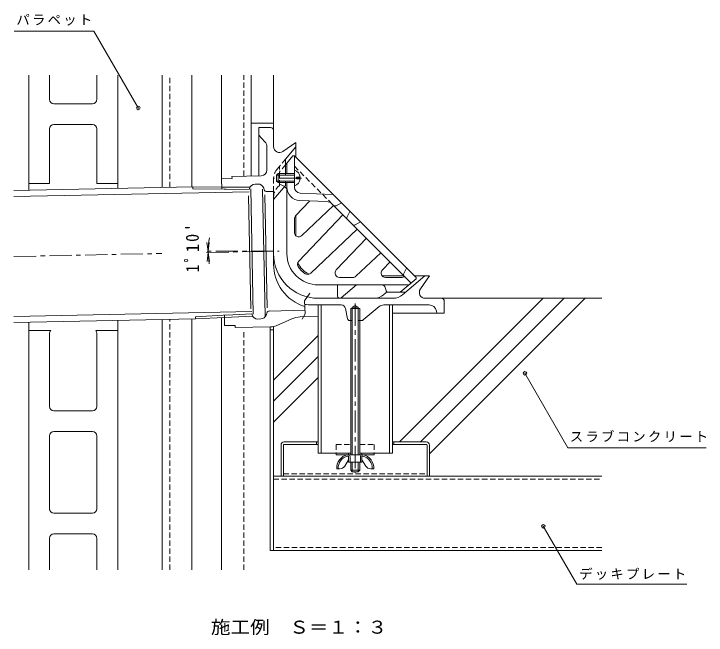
# Model space of a CAD drawing. Units: millimetres at full size, sheet at 1:3; details may follow other scales. Extents: x -623 to 806, y -582 to 498.
# Drawn here: x 189.1 to 655.5, y 79.6 to 498.4 of the extents above; entities that cross this region are included whole.
import ezdxf
from ezdxf.enums import TextEntityAlignment as Align

# ---------------------------------------------------------------- set-up
doc = ezdxf.new("R2010")
doc.units = ezdxf.units.MM
doc.header["$LTSCALE"] = 3
doc.header["$PDMODE"] = 32
doc.header["$PDSIZE"] = 2.4
doc.linetypes.add('CHAIN1', pattern=[8, 5, -1, 1, -1])
doc.linetypes.add('DASHED1', pattern=[1.8, 1.2, -0.6])
for name, color, linetype, lineweight in [('3-0', 4, 'Continuous', 9), ('3-2', 6, 'Continuous', 9), ('3-3', 4, 'Continuous', 9), ('3-4', 7, 'Continuous', 9), ('3-5', 7, 'Continuous', 9), ('3-6', 6, 'Continuous', 9), ('3-9', 7, 'Continuous', 9), ('3-A', 2, 'Continuous', 9), ('3-B', 3, 'Continuous', 9), ('3-C', 6, 'Continuous', 9), ('3-D', 7, 'Continuous', 9), ('3-F', 7, 'Continuous', 9)]:
    doc.layers.add(name, color=color, linetype=linetype, lineweight=lineweight)
doc.styles.add('ＭＳ ゴシック', font='')
doc.styles.get('ＭＳ ゴシック').set_extended_font_data('MS Gothic')

msp = doc.modelspace()

# ---------------------------------------------------------------- linework, layer by layer
at = {"layer": '3-0'}
for p, q in [((362.104, 421.684), (354.104, 421.684)), ((354.104, 421.684), (354.104, 389.194)), ((358.261, 412.227), (354.104, 416.684)), ((364.104, 408.865), (364.104, 419.684)), ((370.398, 405.588), (379.104, 411.684)), ((379.104, 401.685), (379.104, 411.684)), ((359.604, 393.226), (359.604, 408.817)), ((372.104, 400.342), (379.104, 408.684)), ((372.104, 389.685), (372.104, 400.342)), ((329.104, 387.185), (336.103, 387.327)), ((329.104, 387.185), (329.247, 380.149)), ((353.617, 383.683), (351.652, 383.643)), ((372.104, 382.684), (364.104, 373.15)), ((372.104, 382.684), (372.104, 385.685)), ((329.217, 381.628), (348.219, 381.555)), ((330.726, 380.144), (347.711, 380.078)), ((347.711, 380.078), (347.865, 380.664)), ((350.419, 295.993), (348.699, 380.414)), ((358.446, 294.751), (356.704, 380.262)), ((357.796, 379.968), (357.521, 380.861)), ((359.748, 378.557), (364.104, 378.646)), ((364.104, 329.684), (364.104, 378.646)), ((348.846, 299.541), (347.296, 375.654)), ((359.837, 300.121), (358.285, 376.315)), ((379.104, 362.374), (379.104, 348.884)), ((437.312, 321.684), (452.033, 321.684)), ((451.016, 309.024), (466.104, 321.684)), ((459.104, 321.684), (469.104, 321.684)), ((463.008, 312.979), (469.104, 321.684)), ((407.228, 315.684), (407.228, 308.151)), ((419.954, 315.684), (409.637, 307.027)), ((440.104, 310.684), (438.125, 309.024)), ((451.903, 310.684), (440.104, 310.684)), ((444.588, 306.684), (394.104, 306.684)), ((477.104, 306.684), (466.285, 306.684)), ((479.104, 304.684), (479.104, 296.684)), ((361.38, 298.08), (385.2, 298.674)), ((389.604, 302.184), (409.622, 302.184)), ((413.872, 292.904), (412.568, 299.746)), ((417.104, 300.684), (421.104, 300.684)), ((421.104, 300.684), (419.104, 301.839)), ((421.104, 299.684), (421.104, 300.684)), ((424.522, 292.035), (435.223, 301.014)), ((438.437, 302.184), (468.931, 302.184)), ((330.976, 295.241), (331.12, 288.205)), ((331.007, 293.762), (349.989, 294.609)), ((349.422, 296.064), (332.454, 295.307)), ((349.422, 296.064), (349.6, 295.484)), ((359.496, 296.591), (359.256, 295.681)), ((382.082, 294.095), (394.104, 294.394)), ((479.104, 296.684), (444.104, 296.684)), ((473.85, 298.079), (474.104, 296.684)), ((355.47, 292.702), (353.504, 292.662)), ((376.381, 292.814), (365.941, 288.191)), ((417.104, 291.684), (415.345, 291.684)), ((423.558, 291.684), (421.104, 291.684)), ((362.095, 287.336), (338.149, 286.848))]:
    msp.add_line(p, q, dxfattribs=at)
at = {"layer": '3-0', "linetype": 'DASHED1'}
for p, q in [((366.444, 393.596), (372.104, 400.342)), ((368.104, 382.684), (368.104, 395.575)), ((364.104, 378.646), (364.104, 387.168))]:
    msp.add_line(p, q, dxfattribs=at)
at = {"layer": '3-0', "linetype": 'CHAIN1'}
for p, q in [((189.104, 334.824), (288.906, 336.856)), ((318.841, 337.466), (367.874, 338.464)), ((364.104, 338.387), (319.36, 338.387)), ((419.104, 303.112), (419.104, 188.994))]:
    msp.add_line(p, q, dxfattribs=at)
at = {"layer": '3-0'}
for points in [[(355.685, 389.226), (336.072, 388.827), (336.103, 387.327)], [(417.104, 299.684), (417.104, 300.684), (419.104, 301.839)], [(331.12, 288.205), (338.118, 288.348), (338.149, 286.848)]]:
    msp.add_lwpolyline(points, dxfattribs=at)
for centre, radius, start, end in [((362.104, 419.684), 2, 0, 90), ((354.604, 408.817), 5, 0, 43.00008), ((368.104, 408.865), 4, 180, 305.00014), ((355.604, 393.226), 4, 271.16647, 0), ((351.733, 379.644), 4, 91.16684, 165.22099), ((353.698, 379.684), 4, 17.11238, 91.16684), ((359.708, 380.557), 2, 197.11249, 271.16684), ((394.104, 336.684), 30, 180, 270), ((394.104, 329.684), 30, 180, 252.5574), ((394.104, 336.684), 15, 203.64609, 246.35396), ((466.285, 310.684), 4, 144.99986, 270), ((408.694, 308.151), 1.466, 180, 309.99997), ((431.697, 316.684), 10, 270, 310.00006), ((444.588, 316.684), 10, 270, 310.00006), ((451.903, 313.684), 3, 270, 310.00003), ((477.104, 304.684), 2, 0, 90), ((389.604, 332.184), 30, 261.28271, 270), ((409.622, 299.184), 3, 10.7843, 90), ((438.437, 297.184), 5, 90, 130.00017), ((468.931, 297.184), 5, 10.30489, 90), ((353.423, 296.661), 4, 197.11205, 271.16684), ((355.388, 296.701), 4, 271.16684, 345.22151), ((361.43, 296.081), 2, 91.42737, 165.22099), ((382.455, 279.099), 15, 91.42712, 113.88934), ((415.345, 293.184), 1.5, 190.78445, 270), ((423.558, 293.184), 1.5, 270, 310.00003), ((361.892, 297.334), 10, 271.1667, 293.88933)]:
    msp.add_arc(centre, radius, start, end, dxfattribs=at)
at = {"layer": '3-0', "linetype": 'DASHED1'}
for centre, start in [((374.104, 387.168), 139.99994), ((374.104, 374.684), 126.86995)]:
    msp.add_arc(centre, 10, start, 180, dxfattribs=at)
at = {"layer": '3-2'}
for p, q in [((372.104, 396.726), (377.104, 402.684)), ((377.104, 402.684), (378.104, 402.684)), ((378.104, 381.534), (378.104, 402.684)), ((378.104, 402.684), (460.104, 320.684)), ((373.104, 397.371), (373.104, 390.685)), ((373.104, 336.685), (373.104, 384.685)), ((404.104, 376.684), (381.95, 377.537)), ((378.928, 362.189), (388.505, 372.281)), ((399.996, 371.839), (381.758, 372.54)), ((383.169, 348.944), (404.516, 369.201)), ((403.339, 370.378), (456.803, 316.914)), ((406.147, 369.082), (409.761, 371.028)), ((409.617, 370.95), (409.728, 371.061)), ((413.623, 361.606), (415.568, 365.22)), ((378.104, 351.12), (378.104, 360.123)), ((410.711, 363.006), (381.004, 331.701)), ((419.026, 356.203), (422.639, 358.149)), ((420.426, 353.292), (389.121, 323.585)), ((406.364, 325.749), (426.621, 347.096)), ((419.608, 321.508), (436.336, 337.382)), ((437.372, 325.749), (442.531, 331.186)), ((451.794, 323.435), (453.74, 327.048)), ((408.54, 320.684), (417.543, 320.684)), ((439.548, 320.684), (450.219, 320.684)), ((449.378, 310.684), (460.104, 319.684)), ((460.104, 320.684), (460.104, 319.684)), ((394.104, 315.684), (455.337, 315.684)), ((439.863, 311.89), (439.586, 313.273))]:
    msp.add_line(p, q, dxfattribs=at)
at = {"layer": '3-2', "linetype": 'DASHED1'}
for p, q in [((372.104, 396.726), (368.104, 391.959)), ((378.104, 395.613), (403.339, 370.378)), ((371.451, 381.906), (368.104, 383.588))]:
    msp.add_line(p, q, dxfattribs=at)
at = {"layer": '3-2', "linetype": 'CHAIN1'}
msp.add_line((382.962, 387.684), (364.767, 387.685), dxfattribs=at)
at = {"layer": '3-2'}
for centre, radius, start, end in [((374.604, 397.371), 1.5, 140.00024, 179.99966), ((370.104, 379.225), 3, 0, 63.32513), ((382.104, 381.534), 9, 179.99989, 267.79736), ((382.104, 381.534), 4, 180, 267.79758), ((399.804, 366.842), 5, 44.99969, 87.79678), ((405.436, 370.402), 1.5, 225.00101, 298.30215), ((381.104, 360.123), 3, 136.50002, 179.99966), ((414.943, 360.895), 1.5, 151.6993, 224.99966), ((418.315, 357.524), 1.5, 224.99899, 298.30003), ((381.104, 351.12), 3, 180.00034, 313.49998), ((394.104, 336.684), 21, 179.99976, 269.9998), ((383.18, 329.636), 3, 136.50002, 212.83174), ((394.104, 336.684), 16, 212.83176, 237.16995), ((387.056, 325.761), 3, 237.16978, 313.49998), ((408.54, 323.684), 3, 136.50002, 269.99966), ((439.548, 323.684), 3, 136.50002, 269.99966), ((453.115, 322.724), 1.5, 151.6993, 224.99966), ((417.543, 323.684), 3, 270.00034, 313.49998), ((450.219, 323.684), 3, 269.9995, 312.49084), ((436.644, 312.684), 3, 11.30984, 90), ((441.334, 312.184), 1.5, 191.31015, 270)]:
    msp.add_arc(centre, radius, start, end, dxfattribs=at)
at = {"layer": '3-3', "linetype": 'DASHED1'}
for p, q in [((406.354, 208.184), (406.354, 202.184)), ((406.354, 208.184), (416.104, 208.184)), ((422.104, 208.184), (431.854, 208.184)), ((431.854, 208.184), (431.854, 202.184))]:
    msp.add_line(p, q, dxfattribs=at)
at = {"layer": '3-3'}
for p, q in [((406.354, 202.184), (406.354, 201.185)), ((406.354, 201.185), (431.854, 201.185)), ((414.604, 202.184), (414.604, 201.185)), ((423.604, 202.184), (423.604, 201.185)), ((431.854, 202.184), (431.854, 201.185))]:
    msp.add_line(p, q, dxfattribs=at)
at = {"layer": '3-4'}
for p, q in [((319.954, 338.387), (319.171, 344.336)), ((319.954, 338.387), (320.737, 344.336)), ((319.963, 337.488), (319.301, 331.525)), ((319.963, 337.488), (320.867, 331.557))]:
    msp.add_line(p, q, dxfattribs=at)
msp.add_arc((364.104, 338.387), 44.15, 168.18814, 191.03984, dxfattribs=at)
at = {"layer": '3-5'}
for p, q in [((533.466, 256.076), (562.433, 205.904)), ((562.433, 205.904), (655.471, 205.904)), ((545.804, 152.95), (568.33, 113.934)), ((568.33, 113.934), (642.518, 113.934))]:
    msp.add_line(p, q, dxfattribs=at)
msp.add_lwpolyline([(272.973, 434.988), (243.084, 486.757), (189.332, 486.757)], dxfattribs=at)
for p in [(272.973, 434.988), (533.466, 256.076), (545.804, 152.95)]:
    msp.add_point(p, dxfattribs=at)
at = {"layer": '3-6'}
for p, q in [((394.104, 202.184), (394.104, 302.184)), ((396.104, 202.184), (396.104, 302.184)), ((442.104, 302.184), (442.104, 202.184)), ((444.104, 302.184), (444.104, 202.184)), ((394.104, 202.184), (416.104, 202.184)), ((422.104, 202.184), (444.104, 202.184))]:
    msp.add_line(p, q, dxfattribs=at)
at = {"layer": '3-9'}
for p, q in [((199.104, 379.587), (199.104, 457.033)), ((213.104, 440.785), (213.104, 457.033)), ((245.104, 440.785), (245.104, 457.033)), ((259.104, 380.808), (259.104, 457.033)), ((289.104, 381.419), (289.104, 457.033)), ((309.104, 381.827), (309.104, 457.033)), ((329.104, 387.185), (329.104, 457.033)), ((349.104, 389.092), (349.104, 457.033)), ((364.104, 419.684), (364.104, 457.033)), ((216.104, 437.785), (242.104, 437.785)), ((364.104, 424.684), (349.104, 424.684)), ((213.104, 383.977), (213.104, 420.785)), ((242.104, 423.785), (216.104, 423.785)), ((245.104, 383.977), (245.104, 420.785)), ((199.104, 383.977), (213.104, 383.977)), ((245.104, 383.977), (259.104, 383.977)), ((545.74, 306.684), (448.839, 209.784)), ((559.882, 306.684), (462.982, 209.784)), ((574.024, 306.684), (469.104, 201.765)), ((477.104, 306.684), (585.24, 306.684)), ((199.104, 123.557), (199.104, 290.468)), ((259.104, 123.557), (259.104, 291.69)), ((289.104, 123.557), (289.104, 292.301)), ((309.104, 123.557), (309.104, 292.708)), ((329.104, 123.557), (329.104, 293.664)), ((199.104, 284.856), (213.933, 284.856)), ((244.275, 284.856), (259.104, 284.856)), ((361.804, 287.33), (361.804, 136.684)), ((361.804, 285.329), (364.104, 285.329)), ((364.104, 287.377), (364.104, 136.684)), ((213.104, 233.785), (213.104, 282.785)), ((245.104, 233.785), (245.104, 282.785)), ((394.104, 281.465), (364.104, 251.465)), ((394.104, 267.323), (364.104, 237.323)), ((394.104, 253.181), (364.104, 223.181)), ((216.104, 230.785), (242.104, 230.785)), ((242.104, 216.785), (216.104, 216.785)), ((213.104, 164.785), (213.104, 213.785)), ((245.104, 164.785), (245.104, 213.785)), ((369.104, 186.684), (364.104, 186.684)), ((469.104, 186.684), (585.24, 186.684)), ((216.104, 161.785), (242.104, 161.785)), ((213.104, 123.557), (213.104, 144.785)), ((242.104, 147.785), (216.104, 147.785)), ((245.104, 123.557), (245.104, 144.785)), ((585.24, 136.684), (361.804, 136.684))]:
    msp.add_line(p, q, dxfattribs=at)
at = {"layer": '3-9', "linetype": 'DASHED1'}
for p, q in [((294.104, 381.521), (294.104, 457.033)), ((344.104, 389.092), (344.104, 457.033)), ((294.104, 123.557), (294.104, 292.403)), ((344.104, 123.557), (344.104, 283.737)), ((364.104, 184.684), (585.24, 184.684)), ((585.24, 138.684), (364.104, 138.684))]:
    msp.add_line(p, q, dxfattribs=at)
at = {"layer": '3-9'}
for centre, start, end in [((216.104, 440.785), 180, 270), ((242.104, 440.785), 270, 0), ((216.104, 420.785), 90, 180), ((242.104, 420.785), 0, 90), ((216.104, 282.785), 136.34706, 180), ((242.104, 282.785), 0, 43.65294), ((216.104, 233.785), 180, 270), ((242.104, 233.785), 270, 0), ((216.104, 213.785), 90, 180), ((242.104, 213.785), 0, 90), ((216.104, 164.785), 180, 270), ((242.104, 164.785), 270, 0), ((216.104, 144.785), 90, 180), ((242.104, 144.785), 0, 90)]:
    msp.add_arc(centre, 3, start, end, dxfattribs=at)
at = {"layer": '3-A'}
for p, q in [((366.104, 389.685), (367.104, 390.684)), ((366.104, 389.685), (366.104, 385.685)), ((378.104, 389.685), (366.104, 389.685)), ((367.104, 390.684), (367.104, 384.685)), ((378.104, 390.684), (367.104, 390.684)), ((379.604, 388.285), (379.604, 387.085)), ((382.071, 388.285), (379.604, 388.285)), ((366.104, 385.685), (367.104, 384.685)), ((378.104, 385.685), (366.104, 385.685)), ((378.104, 384.685), (367.104, 384.685)), ((382.071, 387.085), (379.604, 387.085)), ((416.104, 299.684), (422.104, 299.684)), ((416.104, 299.684), (416.104, 201.185)), ((417.104, 299.684), (417.104, 201.185)), ((421.104, 299.684), (421.104, 201.185)), ((422.104, 299.684), (422.104, 201.185)), ((412, 193.552), (414.604, 197.685)), ((414.404, 200.184), (413.919, 200.184)), ((414.604, 196.184), (414.604, 199.984)), ((414.604, 196.184), (423.604, 196.184)), ((415.604, 199.984), (415.604, 196.184)), ((416.104, 196.184), (416.104, 190.684)), ((417.104, 196.184), (417.104, 189.684)), ((421.104, 196.184), (421.104, 189.684)), ((422.104, 196.184), (422.104, 190.684)), ((422.604, 199.984), (422.604, 196.184)), ((423.604, 196.184), (423.604, 199.984)), ((426.208, 193.552), (423.604, 197.685)), ((423.804, 200.184), (424.289, 200.184)), ((408.616, 191.684), (406.604, 191.684)), ((429.592, 191.684), (431.604, 191.684)), ((416.104, 190.684), (422.104, 190.684))]:
    msp.add_line(p, q, dxfattribs=at)
msp.add_lwpolyline([(416.104, 190.684), (417.104, 189.684), (421.104, 189.684), (422.104, 190.684)], dxfattribs=at)
for centre, radius, start, end in [((376.659, 387.685), 5.445, 6.32591, 74.60773), ((376.659, 387.685), 5.445, 285.39227, 353.67409), ((415.84, 192.163), 9.248, 102.71823, 182.96507), ((414.404, 199.984), 1.2, 0, 90), ((423.804, 199.984), 1.2, 90, 180), ((422.368, 192.163), 9.248, 357.03493, 77.28177), ((415.84, 192.163), 8.248, 103.47058, 182.96507), ((414.404, 199.984), 0.2, 0, 90), ((423.804, 199.984), 0.2, 90, 180), ((422.368, 192.163), 8.248, 357.03493, 76.52942), ((408.616, 195.684), 4, 270, 327.78351), ((429.592, 195.684), 4, 212.21649, 270)]:
    msp.add_arc(centre, radius, start, end, dxfattribs=at)
at = {"layer": '3-B'}
for p, q in [((369.104, 207.684), (369.104, 186.684)), ((370.704, 207.684), (370.704, 186.684)), ((371.204, 209.784), (394.104, 209.784)), ((371.204, 208.184), (394.104, 208.184)), ((393.104, 209.784), (393.104, 208.184)), ((444.104, 209.784), (467.004, 209.784)), ((467.004, 208.184), (444.104, 208.184)), ((445.104, 209.784), (445.104, 208.184)), ((467.504, 207.684), (467.504, 186.684)), ((469.104, 207.684), (469.104, 186.684)), ((369.104, 186.684), (469.104, 186.684))]:
    msp.add_line(p, q, dxfattribs=at)
at = {"layer": '3-B', "linetype": 'DASHED1'}
msp.add_line((370.704, 188.284), (467.504, 188.284), dxfattribs=at)
at = {"layer": '3-B'}
for centre, radius, start, end in [((371.204, 207.684), 2.1, 90, 180), ((371.204, 207.684), 0.5, 90, 180), ((467.004, 207.684), 2.1, 0, 90), ((467.004, 207.684), 0.5, 0, 90)]:
    msp.add_arc(centre, radius, start, end, dxfattribs=at)
at = {"layer": '3-C'}
for p, q in [((189.104, 379.383), (309.748, 381.84)), ((189.104, 375.182), (347.708, 378.412)), ((309.748, 381.84), (309.732, 380.361)), ((332.249, 380.117), (309.732, 380.361)), ((329.217, 381.628), (309.746, 381.84)), ((189.104, 294.465), (349.351, 297.728)), ((333.974, 295.396), (311.485, 294.234)), ((311.562, 292.758), (311.485, 294.234)), ((189.104, 290.265), (311.562, 292.758)), ((331.006, 293.762), (311.56, 292.758))]:
    msp.add_line(p, q, dxfattribs=at)
at = {"layer": '3-D'}
msp.add_lwpolyline([(388.55, 310.19), (384.967, 304.978), (385.292, 296.182), (383.338, 292.49)], dxfattribs=at)

# ---------------------------------------------------------------- texts
at = {"layer": '3-4', "color": 2, "insert": (314.085, 324.036), "char_height": 8.798, "attachment_point": 7, "rotation": 90.583, "style": 'ＭＳ ゴシック'}
msp.add_mtext("\\T1.28;\\W0.9;1ﾟ10'", dxfattribs=at)
at = {"layer": '3-5', "char_height": 6.598, "attachment_point": 7, "style": 'ＭＳ ゴシック'}
for s, insert in [('\\T1.17;パラペット', (190.823, 490.44)), ('\\T1.17;スラブコンクリート', (563.669, 209.746)), ('\\T1.17;デッキプレート', (569.968, 116.845))]:
    msp.add_mtext(s, dxfattribs=dict(at, insert=insert))
at = {"layer": '3-F', "color": 2, "style": 'ＭＳ ゴシック', "width": 1.1}
msp.add_text('施工例\u3000Ｓ＝１：３', height=8.798, dxfattribs=at).set_placement((321.871, 77.899), align=Align.BOTTOM_LEFT)

doc.saveas('drawing.dxf')
